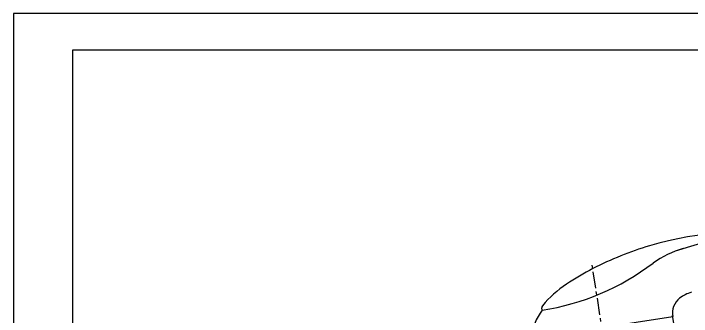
# Model space of a CAD drawing. Extents: x 8180 to 8774, y -5388 to -4968.
# Drawn here: x 8180.5 to 8534.8, y -5126.2 to -4968.1 of the extents above; entities that cross this region are included whole.
import ezdxf

# ---------------------------------------------------------------- set-up
doc = ezdxf.new("R2010")
doc.units = 0
doc.header["$LTSCALE"] = 7
doc.header["$MEASUREMENT"] = 0
doc.linetypes.add('CENTER', pattern=[2, 1.25, -0.25, 0.25, -0.25])
doc.layers.get('0').update_dxf_attribs({"color": 2, "linetype": 'CONTINUOUS'})
doc.layers.add('CENTER', color=1, linetype='CENTER')
doc.layers.add('DWG', color=7, linetype='CONTINUOUS')

# ---------------------------------------------------------------- blocks, each defined once
blk = doc.blocks.new('BORDER')
for p, q in [((1, 1), (0, 1)), ((0, 1), (0, 0))]:
    blk.add_line(p, q)

msp = doc.modelspace()

# ---------------------------------------------------------------- linework, layer by layer
at = {"color": 4}
for p, q in [((8211.5, -4987.09), (8760.5, -4987.09)), ((8211.5, -5377.09), (8211.5, -4987.09))]:
    msp.add_line(p, q, dxfattribs=at)
at = {"layer": 'CENTER'}
msp.add_line((8491.23, -5153.04), (8482.94, -5099.14), dxfattribs=at)
at = {"layer": 'DWG', "color": 0}
for p, q in [((8456.85, -5122.93), (8456.68, -5121.8)), ((8450.93, -5137.62), (8525.05, -5126.22)), ((8525.76, -5130.84), (8524.97, -5125.72))]:
    msp.add_line(p, q, dxfattribs=at)
for centre, radius, start, end in [((8564.96, -5266.73), 184.84, 81.104, 106.3442), ((8565.56, -5264.24), 182.62, 106.7448, 116.7739), ((8545.89, -5143.19), 54.58, 106.3013, 124.7547), ((8437.54, -4996.87), 127.53, 278.7111, 307.2738), ((8551.88, -5231.96), 147.65, 117.679, 123.9218), ((8497.38, -5153.12), 51.83, 122.5559, 141.1787), ((8534.8, -5124.46), 9.91, 128.2823, 190.2101), ((8481.88, -5141.56), 31.2, 143.3284, 172.7467), ((8458.16, -5121.57), 1.5, 141.1787, 188.7469)]:
    msp.add_arc(centre, radius, start, end, dxfattribs=at)
at = {"layer": 'DWG'}
for centre, radius, start, end in [((8573.05, -5226.73), 142.41, 73.9483, 108.6688), ((8540.52, -5132.75), 19.97, 106.5502, 126.4157)]:
    msp.add_arc(centre, radius, start, end, dxfattribs=at)

# ---------------------------------------------------------------- block references
at = {"xscale": 594, "yscale": 420, "zscale": 594}
msp.add_blockref('BORDER', (8180.5, -5388.09), dxfattribs=at)

doc.saveas('drawing.dxf')
